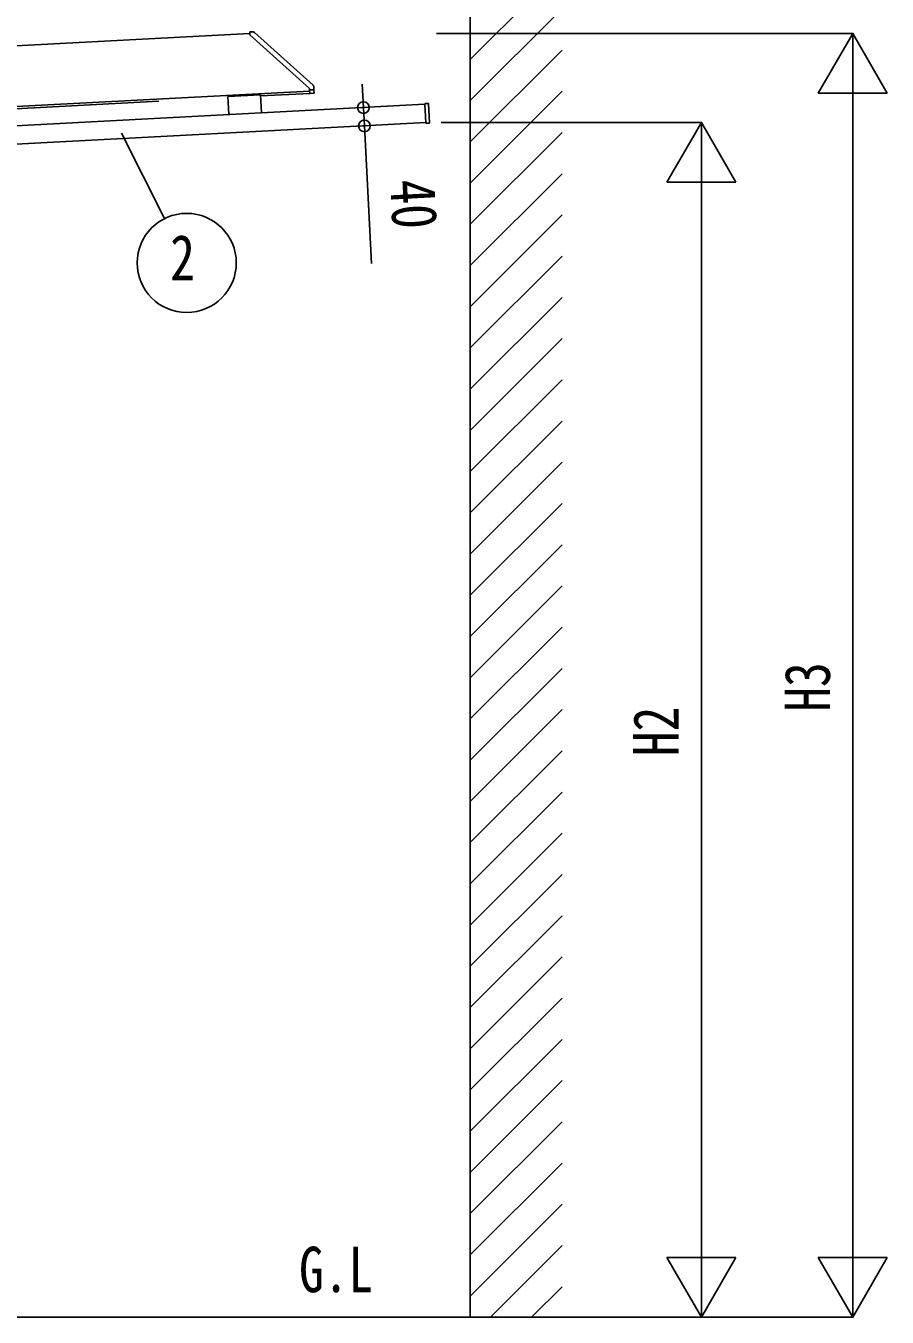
# Model space of a CAD drawing. Units: millimetres, scale not verified. Extents: x -12615 to 12615, y -8910 to 8910.
# Drawn here: x 2546 to 4422, y -4775 to -1962 of the extents above; entities that cross this region are included whole.
import ezdxf
from ezdxf.enums import TextEntityAlignment as Align

# ---------------------------------------------------------------- set-up
doc = ezdxf.new("R2010")
doc.units = ezdxf.units.MM
doc.header["$LTSCALE"] = 50
for name, color, linetype in [('0-2_USER1', 3, 'Continuous'), ('0-4_YKK_A1', 4, 'Continuous'), ('0-5_YKK_D', 6, 'Continuous')]:
    doc.layers.add(name, color=color, linetype=linetype)
doc.styles.add('ＭＳ ゴシック', font='')
doc.styles.get('ＭＳ ゴシック').set_extended_font_data('MS Gothic')

msp = doc.modelspace()

# ---------------------------------------------------------------- linework, layer by layer
at = {"layer": '0-4_YKK_A1'}
for p, q in [((3513.93, -1644.77), (3513.93, -4775)), ((3513.93, -2035.04), (3713.93, -1835.04)), ((3513.93, -2124.84), (3713.93, -1924.84)), ((1815.2, -2042.46), (3033.79, -1978.59)), ((3033.61, -1975.11), (3041.21, -1975.17)), ((3033.63, -1975.57), (3033.61, -1975.11)), ((3033.63, -1975.57), (3033.93, -1981.2)), ((3034.09, -1981.54), (3163.58, -2098.13)), ((3043.85, -1976.2), (3171.71, -2091.32)), ((3513.93, -2214.64), (3713.93, -2014.64)), ((1811.92, -2174.81), (3164.03, -2103.95)), ((3056.94, -2114.57), (3164.29, -2108.94)), ((3163.74, -2098.48), (3163.83, -2100.09)), ((3163.88, -2101.02), (3163.83, -2100.09)), ((3163.88, -2101.02), (3171.51, -2101.09)), ((3163.9, -2101.52), (3163.88, -2101.02)), ((3163.9, -2101.52), (3164.29, -2108.94)), ((3164.29, -2108.94), (3171.9, -2108.54)), ((3171.51, -2101.09), (3172.92, -2101.1)), ((3173.02, -2094.09), (3173.34, -2100.17)), ((3173.34, -2100.17), (3173.42, -2101.57)), ((3513.93, -2304.45), (3713.93, -2104.45)), ((1809.58, -2216.99), (3415.17, -2132.85)), ((2236.86, -2157.55), (2835.22, -2126.19)), ((3056.81, -2112.07), (2985.9, -2115.79)), ((2985.9, -2115.79), (2987.97, -2155.23)), ((3056.81, -2112.07), (3058.87, -2151.52)), ((3410.01, -2133.12), (3415.17, -2132.85)), ((3416.3, -2131.41), (3415.1, -2131.47)), ((3415.12, -2131.82), (3415.1, -2131.47)), ((3415.1, -2131.47), (3415.1, -2131.47)), ((3415.15, -2132.32), (3415.12, -2131.82)), ((3417.3, -2173.34), (3415.15, -2132.32)), ((3416.3, -2131.41), (3416.3, -2131.41)), ((3416.89, -2131.27), (3422.79, -2130.96)), ((3423.31, -2131.43), (3425.51, -2173.37)), ((1811.67, -2256.94), (3417.27, -2172.79)), ((3417.32, -2173.84), (3417.3, -2173.34)), ((3417.32, -2173.84), (3417.34, -2174.19)), ((3417.34, -2174.19), (3418.54, -2174.13)), ((3417.34, -2174.19), (3417.34, -2174.19)), ((3418.54, -2174.13), (3418.54, -2174.13)), ((3425.04, -2173.9), (3419.14, -2174.21)), ((3513.93, -2394.25), (3713.93, -2194.25)), ((3513.93, -2484.05), (3713.93, -2284.05)), ((3513.93, -2573.85), (3713.93, -2373.85)), ((3513.93, -2663.66), (3713.93, -2463.66)), ((3513.93, -2753.46), (3713.93, -2553.46)), ((3513.93, -2843.26), (3713.93, -2643.26)), ((3513.93, -2933.06), (3713.93, -2733.06)), ((3513.93, -3022.87), (3713.93, -2822.87)), ((3513.93, -3112.67), (3713.93, -2912.67)), ((3513.93, -3202.47), (3713.93, -3002.47)), ((3513.93, -3292.27), (3713.93, -3092.27)), ((3513.93, -3382.08), (3713.93, -3182.08)), ((3513.93, -3471.88), (3713.93, -3271.88)), ((3513.93, -3561.68), (3713.93, -3361.68)), ((3513.93, -3651.48), (3713.93, -3451.48)), ((3513.93, -3741.29), (3713.93, -3541.29)), ((3513.93, -3831.09), (3713.93, -3631.09)), ((3513.93, -3920.89), (3713.93, -3720.89)), ((3513.93, -4010.69), (3713.93, -3810.69)), ((3513.93, -4100.5), (3713.93, -3900.5)), ((3513.93, -4190.3), (3713.93, -3990.3)), ((3513.93, -4280.1), (3713.93, -4080.1)), ((3513.93, -4369.9), (3713.93, -4169.9)), ((3513.93, -4459.71), (3713.93, -4259.71)), ((3513.93, -4549.51), (3713.93, -4349.51)), ((3513.93, -4639.31), (3713.93, -4439.31)), ((3513.93, -4729.11), (3713.93, -4529.11)), ((3557.84, -4775), (3713.93, -4618.92)), ((3647.64, -4775), (3713.93, -4708.72)), ((1126.75, -4775), (3786.67, -4775))]:
    msp.add_line(p, q, dxfattribs=at)
msp.add_lwpolyline([(3173.42, -2101.57), (3173.78, -2108.45), (3171.9, -2108.54)], dxfattribs=at)
for centre, radius, start, end in [((3034.43, -1981.17), 0.5, 183, 228), ((3041.17, -1979.17), 4, 48, 89.5), ((3163.24, -2098.5), 0.5, 3, 48), ((3169.03, -2094.3), 4, 3, 48), ((3172.92, -2101.6), 0.5, 3, 89.5), ((3416.34, -2128.54), 2.86, 272.73957, 279.49104), ((3418.85, -2178.4), 4.28, 87.31821, 94.21342)]:
    msp.add_arc(centre, radius, start, end, dxfattribs=at)
for centre, major_axis, ratio, start_param, end_param in [((3416.3, -2131.37), (0.599, 0.031), 0.061163, 4.712389, 5.0226887), ((3416.91, -2131.57), (0.016, -0.3), 0.998135, 3.1415927, 3.9550709), ((3422.81, -2131.46), (0.336, 0.373), 0.99628, 5.4996506, 7.06672), ((3419.13, -2173.91), (0.016, -0.3), 0.998135, 5.4698366, 6.2831853), ((3425.01, -2173.4), (0.373, -0.336), 0.99628, 5.4996506, 7.06672)]:
    msp.add_ellipse(centre, major_axis=major_axis, ratio=ratio, start_param=start_param, end_param=end_param, dxfattribs=at)
at = {"layer": '0-5_YKK_D'}
for p, q in [((3440.33, -1978.59), (4348.22, -1978.59)), ((4347.22, -1978.59), (4272.22, -2108.5)), ((4347.22, -1978.59), (4422.22, -2108.5)), ((4347.22, -1978.59), (4347.22, -2238.4)), ((3281.24, -2139.86), (3278.57, -2088.93)), ((4272.22, -2108.5), (4422.22, -2108.5)), ((4347.22, -2128.59), (4347.22, -4625)), ((3268.82, -2140.52), (3282.24, -2139.81)), ((3281.24, -2139.86), (3283.34, -2179.81)), ((3267.58, -2180.64), (3284.34, -2179.76)), ((3283.34, -2179.81), (3299.06, -2479.8)), ((3450.49, -2172.47), (4018.44, -2172.47)), ((4017.44, -2172.47), (3942.44, -2302.37)), ((4017.44, -2172.47), (4092.44, -2302.37)), ((4017.44, -2172.47), (4017.44, -2432.27)), ((2753.91, -2195.77), (2847.61, -2381.91)), ((3942.44, -2302.37), (4092.44, -2302.37)), ((4017.44, -4625), (4017.44, -2322.47)), ((4017.44, -4775), (4017.44, -4515.19)), ((4347.22, -4775), (4347.22, -4515.19)), ((4017.44, -4775), (3942.44, -4645.1)), ((4092.44, -4645.1), (3942.44, -4645.1)), ((4017.44, -4775), (4092.44, -4645.1)), ((4347.22, -4775), (4272.22, -4645.1)), ((4422.22, -4645.1), (4272.22, -4645.1)), ((4347.22, -4775), (4422.22, -4645.1)), ((3586.89, -4775), (4018.44, -4775)), ((3586.89, -4775), (4348.22, -4775))]:
    msp.add_line(p, q, dxfattribs=at)
for centre, radius in [((3281.24, -2139.86), 12.75), ((3283.34, -2179.81), 12.75), ((2896.17, -2478.37), 108)]:
    msp.add_circle(centre, radius, dxfattribs=at)

# ---------------------------------------------------------------- texts
at = {"layer": '0-2_USER1', "style": 'ＭＳ ゴシック', "width": 0.8}
msp.add_text('G.L', height=98.97, dxfattribs=at).set_placement((3140.93, -4750.24), align=Align.BOTTOM_LEFT)
at = {"layer": '0-5_YKK_D', "style": 'ＭＳ ゴシック', "width": 0.8}
for s, rotation, p in [('40', 273, (3309.7, -2300.6)), ('H3', 90, (4327.22, -3456)), ('H2', 90, (3997.44, -3552.93))]:
    msp.add_text(s, height=98.97, rotation=rotation, dxfattribs=at).set_placement(p, align=Align.BOTTOM_LEFT)
msp.add_text('2', height=98.97, dxfattribs=at).set_placement((2860.17, -2545.87), align=Align.BOTTOM_LEFT)

doc.saveas('drawing.dxf')
